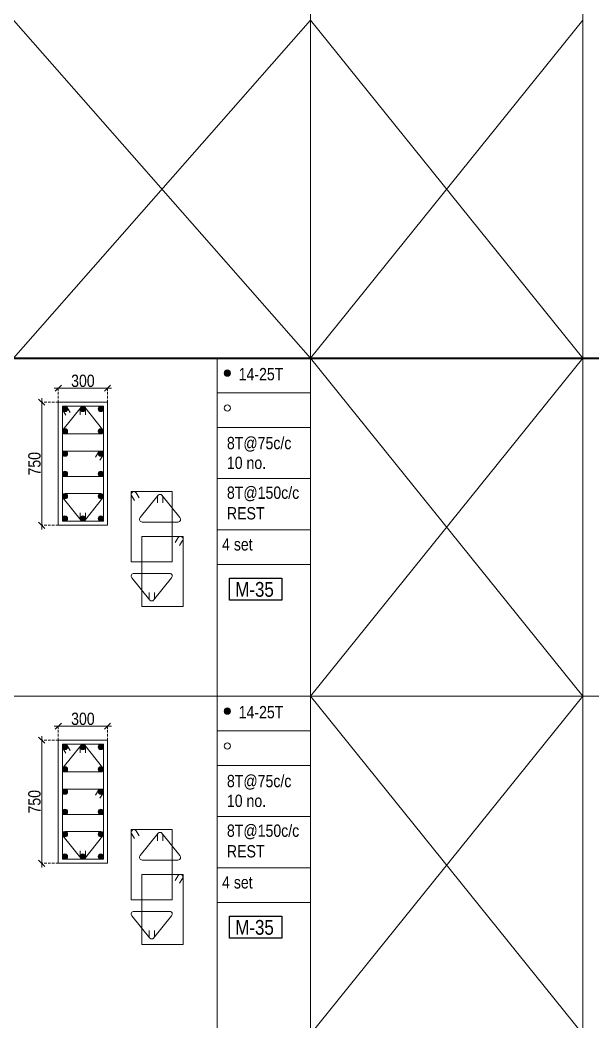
# Model space of a CAD drawing. Header units: millimetres. Extents: x 1112055 to 3390982, y -148532 to 766891.
# Drawn here: x 2626585 to 2640546, y 616757 to 641182 of the extents above; entities that cross this region are included whole.
import ezdxf
from ezdxf.enums import TextEntityAlignment as Align

# ---------------------------------------------------------------- set-up
doc = ezdxf.new("R2010")
doc.units = ezdxf.units.MM
doc.header["$PDMODE"] = 35
doc.header["$PDSIZE"] = -25
doc.linetypes.add('DASHED2', pattern=[0.375, 0.25, -0.125])
doc.linetypes.add('Hidden', pattern=[9.525, 6.35, -3.175])
for name, color, linetype, lineweight in [('B COL. SIZE DIM', 220, 'Continuous', 25), ('B COLSCH', 204, 'Continuous', 20), ('B COLUMN', 1, 'Hidden', 9), ('B STEEL', 34, 'Continuous', 15)]:
    doc.layers.add(name, color=color, linetype=linetype, lineweight=lineweight)
doc.layers.add('B TEXT', color=7, linetype='Continuous')
doc.styles.add('dim inside', font='romans.shx', dxfattribs={"width": 0.8, "height": 125})
doc.styles.add('SWINC', font='swissc.ttf')
doc.dimstyles.new('dim inside', dxfattribs={"dimtxt": 125, "dimasz": 100, "dimexe": 0, "dimexo": 0, "dimgap": 10, "dimtad": 0, "dimdec": 0, "dimzin": 0, "dimdsep": 46, "dimtxsty": 'dim inside', "dimblk": 'SMALL', "dimcen": 0.09, "dimadec": 0, "dimazin": 0, "dimtfac": 1, "dimtdec": 0, "dimtofl": 0, "dimtmove": 0, "dimatfit": 3, "dimfxl": 1, "dimtolj": 1, "dimtzin": 0, "dimarcsym": 2})

# ---------------------------------------------------------------- blocks, each defined once
blk = doc.blocks.new('_Oblique')
at = {"color": 0, "linetype": 'ByBlock', "lineweight": -2}
blk.add_line((-0.5, -0.5), (0.5, 0.5), dxfattribs=at)
blk = doc.blocks.new('*D5337')
at = {"layer": 'B COL. SIZE DIM', "color": 250, "lineweight": 9, "ltscale": 250, "transparency": 16777216}
blk.add_line((2627416, 623970), (2628816, 623970), dxfattribs=at)
at = {"layer": 'B COL. SIZE DIM', "color": 250, "linetype": 'DASHED2', "lineweight": 9, "ltscale": 250, "transparency": 16777216}
for p, q in [((2627516, 623625), (2627516, 623970)), ((2628716, 623625), (2628716, 623970))]:
    blk.add_line(p, q, dxfattribs=at)
at = {"layer": 'Defpoints', "color": 0, "lineweight": 40, "transparency": 16777216}
for p in [(2628716, 623970), (2627516, 623625), (2628716, 623625)]:
    blk.add_point(p, dxfattribs=at)
at = {"layer": 'B COL. SIZE DIM', "color": 250, "lineweight": 9, "transparency": 16777216, "xscale": 150, "yscale": 150, "zscale": 150, "rotation": 180}
blk.add_blockref('_Oblique', (2627516, 623970), dxfattribs=at)
at = {"layer": 'B COL. SIZE DIM', "color": 250, "lineweight": 9, "transparency": 16777216, "xscale": 150, "yscale": 150, "zscale": 150}
blk.add_blockref('_Oblique', (2628716, 623970), dxfattribs=at)
at = {"layer": 'B COL. SIZE DIM', "color": 6, "transparency": 16777216, "insert": (2628116, 624145), "char_height": 300, "attachment_point": 5, "style": 'SWINC'}
blk.add_mtext('\\A1;300', dxfattribs=at)
blk = doc.blocks.new('*D5338')
at = {"layer": 'B COL. SIZE DIM', "color": 250, "lineweight": 9, "ltscale": 250, "transparency": 16777216}
blk.add_line((2627112, 623725), (2627112, 620525), dxfattribs=at)
at = {"layer": 'B COL. SIZE DIM', "color": 250, "linetype": 'DASHED2', "lineweight": 9, "ltscale": 250, "transparency": 16777216}
for p, q in [((2627516, 623625), (2627112, 623625)), ((2627516, 620625), (2627112, 620625))]:
    blk.add_line(p, q, dxfattribs=at)
at = {"layer": 'Defpoints', "color": 0, "lineweight": 40, "transparency": 16777216}
for p in [(2627516, 623625), (2627112, 620625), (2627516, 620625)]:
    blk.add_point(p, dxfattribs=at)
at = {"layer": 'B COL. SIZE DIM', "color": 250, "lineweight": 9, "transparency": 16777216, "xscale": 150, "yscale": 150, "zscale": 150}
for p, rotation in [((2627112, 623625), 90), ((2627112, 620625), 270)]:
    blk.add_blockref('_Oblique', p, dxfattribs=dict(at, rotation=rotation))
at = {"layer": 'B COL. SIZE DIM', "color": 6, "transparency": 16777216, "insert": (2626937, 622125), "char_height": 300, "attachment_point": 5, "rotation": 90, "style": 'SWINC'}
blk.add_mtext('\\A1;750', dxfattribs=at)
blk = doc.blocks.new('*D5339')
at = {"layer": 'B COL. SIZE DIM', "color": 250, "lineweight": 9, "ltscale": 250, "transparency": 16777216}
blk.add_line((2627416, 632210), (2628816, 632210), dxfattribs=at)
at = {"layer": 'B COL. SIZE DIM', "color": 250, "linetype": 'DASHED2', "lineweight": 9, "ltscale": 250, "transparency": 16777216}
for p, q in [((2627516, 631865), (2627516, 632210)), ((2628716, 631865), (2628716, 632210))]:
    blk.add_line(p, q, dxfattribs=at)
at = {"layer": 'Defpoints', "color": 0, "lineweight": 40, "transparency": 16777216}
for p in [(2628716, 632210), (2627516, 631865), (2628716, 631865)]:
    blk.add_point(p, dxfattribs=at)
at = {"layer": 'B COL. SIZE DIM', "color": 250, "lineweight": 9, "transparency": 16777216, "xscale": 150, "yscale": 150, "zscale": 150, "rotation": 180}
blk.add_blockref('_Oblique', (2627516, 632210), dxfattribs=at)
at = {"layer": 'B COL. SIZE DIM', "color": 250, "lineweight": 9, "transparency": 16777216, "xscale": 150, "yscale": 150, "zscale": 150}
blk.add_blockref('_Oblique', (2628716, 632210), dxfattribs=at)
at = {"layer": 'B COL. SIZE DIM', "color": 6, "transparency": 16777216, "insert": (2628116, 632385), "char_height": 300, "attachment_point": 5, "style": 'SWINC'}
blk.add_mtext('\\A1;300', dxfattribs=at)
blk = doc.blocks.new('*D5340')
at = {"layer": 'B COL. SIZE DIM', "color": 250, "lineweight": 9, "ltscale": 250, "transparency": 16777216}
blk.add_line((2627112, 631965), (2627112, 628765), dxfattribs=at)
at = {"layer": 'B COL. SIZE DIM', "color": 250, "linetype": 'DASHED2', "lineweight": 9, "ltscale": 250, "transparency": 16777216}
for p, q in [((2627516, 631865), (2627112, 631865)), ((2627516, 628865), (2627112, 628865))]:
    blk.add_line(p, q, dxfattribs=at)
at = {"layer": 'Defpoints', "color": 0, "lineweight": 40, "transparency": 16777216}
for p in [(2627516, 631865), (2627112, 628865), (2627516, 628865)]:
    blk.add_point(p, dxfattribs=at)
at = {"layer": 'B COL. SIZE DIM', "color": 250, "lineweight": 9, "transparency": 16777216, "xscale": 150, "yscale": 150, "zscale": 150}
for p, rotation in [((2627112, 631865), 90), ((2627112, 628865), 270)]:
    blk.add_blockref('_Oblique', p, dxfattribs=dict(at, rotation=rotation))
at = {"layer": 'B COL. SIZE DIM', "color": 6, "transparency": 16777216, "insert": (2626937, 630365), "char_height": 300, "attachment_point": 5, "rotation": 90, "style": 'SWINC'}
blk.add_mtext('\\A1;750', dxfattribs=at)

msp = doc.modelspace()

# ---------------------------------------------------------------- hatches: boundary and pattern name
at = {"layer": 'B STEEL', "lineweight": 9, "ltscale": 0.5}
h = msp.add_hatch(color=34, dxfattribs=at)
edge = h.paths.add_edge_path()
edge.add_arc((2631634.4, 632574.2), 76.8, 0, 360)
h = msp.add_hatch(color=34, dxfattribs=at)
edge = h.paths.add_edge_path()
edge.add_arc((2627680.1, 631701), 64, 0, 360)
at = {"layer": 'B STEEL'}
h = msp.add_hatch(color=34, dxfattribs=at)
edge = h.paths.add_edge_path()
edge.add_arc((2628116.1, 631701), 64, 0, 360)
at = {"layer": 'B STEEL', "lineweight": 9, "ltscale": 0.5}
h = msp.add_hatch(color=34, dxfattribs=at)
edge = h.paths.add_edge_path()
edge.add_arc((2628552, 631701), 64, 180, 540, ccw=False)
at = {"layer": 'B STEEL'}
h = msp.add_hatch(color=34, dxfattribs=at)
edge = h.paths.add_edge_path()
edge.add_arc((2627680.1, 631155.7), 64, 0, 360)
h = msp.add_hatch(color=34, dxfattribs=at)
edge = h.paths.add_edge_path()
edge.add_arc((2628552, 631155.7), 64, 0, 360)
h = msp.add_hatch(color=34, dxfattribs=at)
edge = h.paths.add_edge_path()
edge.add_arc((2627680.1, 630610.4), 64, 0, 360)
h = msp.add_hatch(color=34, dxfattribs=at)
edge = h.paths.add_edge_path()
edge.add_arc((2628552, 630610.4), 64, 0, 360)
h = msp.add_hatch(color=34, dxfattribs=at)
edge = h.paths.add_edge_path()
edge.add_arc((2627680.1, 630119.7), 64, 0, 360)
h = msp.add_hatch(color=34, dxfattribs=at)
edge = h.paths.add_edge_path()
edge.add_arc((2628552, 630119.7), 64, 0, 360)
h = msp.add_hatch(color=34, dxfattribs=at)
edge = h.paths.add_edge_path()
edge.add_arc((2627680.1, 629574.4), 64, 0, 360)
h = msp.add_hatch(color=34, dxfattribs=at)
edge = h.paths.add_edge_path()
edge.add_arc((2628552, 629574.4), 64, 0, 360)
at = {"layer": 'B STEEL', "lineweight": 9, "ltscale": 0.5}
h = msp.add_hatch(color=34, dxfattribs=at)
edge = h.paths.add_edge_path()
edge.add_arc((2627680.1, 629029.1), 64, 0, 360, ccw=False)
at = {"layer": 'B STEEL'}
h = msp.add_hatch(color=34, dxfattribs=at)
edge = h.paths.add_edge_path()
edge.add_arc((2628116.1, 629029.1), 64, 0, 360)
at = {"layer": 'B STEEL', "lineweight": 9, "ltscale": 0.5}
h = msp.add_hatch(color=34, dxfattribs=at)
edge = h.paths.add_edge_path()
edge.add_arc((2628552, 629029.1), 64, -180, 180)
h = msp.add_hatch(color=34, dxfattribs=at)
edge = h.paths.add_edge_path()
edge.add_arc((2631634.4, 624334.4), 76.8, 0, 360)
h = msp.add_hatch(color=34, dxfattribs=at)
edge = h.paths.add_edge_path()
edge.add_arc((2627680.1, 623461.2), 64, 0, 360)
at = {"layer": 'B STEEL'}
h = msp.add_hatch(color=34, dxfattribs=at)
edge = h.paths.add_edge_path()
edge.add_arc((2628116.1, 623461.2), 64, 0, 360)
at = {"layer": 'B STEEL', "lineweight": 9, "ltscale": 0.5}
h = msp.add_hatch(color=34, dxfattribs=at)
edge = h.paths.add_edge_path()
edge.add_arc((2628552, 623461.2), 64, 180, 540, ccw=False)
at = {"layer": 'B STEEL'}
h = msp.add_hatch(color=34, dxfattribs=at)
edge = h.paths.add_edge_path()
edge.add_arc((2627680.1, 622915.9), 64, 0, 360)
h = msp.add_hatch(color=34, dxfattribs=at)
edge = h.paths.add_edge_path()
edge.add_arc((2628552, 622915.9), 64, 0, 360)
h = msp.add_hatch(color=34, dxfattribs=at)
edge = h.paths.add_edge_path()
edge.add_arc((2627680.1, 622370.5), 64, 0, 360)
h = msp.add_hatch(color=34, dxfattribs=at)
edge = h.paths.add_edge_path()
edge.add_arc((2628552, 622370.5), 64, 0, 360)
h = msp.add_hatch(color=34, dxfattribs=at)
edge = h.paths.add_edge_path()
edge.add_arc((2627680.1, 621879.9), 64, 0, 360)
h = msp.add_hatch(color=34, dxfattribs=at)
edge = h.paths.add_edge_path()
edge.add_arc((2628552, 621879.9), 64, 0, 360)
h = msp.add_hatch(color=34, dxfattribs=at)
edge = h.paths.add_edge_path()
edge.add_arc((2627680.1, 621334.6), 64, 0, 360)
h = msp.add_hatch(color=34, dxfattribs=at)
edge = h.paths.add_edge_path()
edge.add_arc((2628552, 621334.6), 64, 0, 360)
at = {"layer": 'B STEEL', "lineweight": 9, "ltscale": 0.5}
h = msp.add_hatch(color=34, dxfattribs=at)
edge = h.paths.add_edge_path()
edge.add_arc((2627680.1, 620789.2), 64, 0, 360, ccw=False)
at = {"layer": 'B STEEL'}
h = msp.add_hatch(color=34, dxfattribs=at)
edge = h.paths.add_edge_path()
edge.add_arc((2628116.1, 620789.2), 64, 0, 360)
at = {"layer": 'B STEEL', "lineweight": 9, "ltscale": 0.5}
h = msp.add_hatch(color=34, dxfattribs=at)
edge = h.paths.add_edge_path()
edge.add_arc((2628552, 620789.2), 64, -180, 180)

# ---------------------------------------------------------------- linework, layer by layer
at = {"color": 1, "lineweight": 40}
msp.add_line((2487307.1, 632942.5), (2815548.4, 632942.5), dxfattribs=at)
at = {"layer": 'B COLSCH', "color": 250, "lineweight": 0}
for p, q in [((2633662.5, 649422.2), (2633662.5, 574628.3)), ((2640300.2, 649422.2), (2640300.2, 574628.3)), ((2626429, 632942.5), (2633662.5, 641182.4)), ((2633662.5, 632942.5), (2626429, 641182.4)), ((2633662.5, 632942.5), (2640300.2, 641182.4)), ((2640300.2, 632942.5), (2633662.5, 641182.4)), ((2487307.1, 632942.5), (2667535.6, 632942.5)), ((2631388.2, 632942.5), (2631388.2, 583503.5)), ((2631388.2, 632097.5), (2633662.5, 632097.5)), ((2631388.2, 631252.5), (2633662.5, 631252.5)), ((2631388.2, 630002.8), (2633662.5, 630002.8)), ((2631388.2, 628753), (2633662.5, 628753)), ((2631388.2, 627908), (2633662.5, 627908)), ((2487307.1, 624702.7), (2667535.6, 624702.7)), ((2631388.2, 623857.7), (2633662.5, 623857.7)), ((2631388.2, 623012.7), (2633662.5, 623012.7)), ((2631388.2, 621762.9), (2633662.5, 621762.9)), ((2631388.2, 620513.1), (2633662.5, 620513.1)), ((2631388.2, 619668.2), (2633662.5, 619668.2))]:
    msp.add_line(p, q, dxfattribs=at)
for points in [[(2640300.2, 599983.1), (2633662.5, 608223), (2640300.2, 616462.8), (2633662.5, 624702.7), (2640300.2, 632942.5)], [(2633662.5, 599983.1), (2640300.2, 608223), (2633662.5, 616462.8), (2640300.2, 624702.7), (2633662.5, 632942.5)]]:
    msp.add_lwpolyline(points, dxfattribs=at)
at = {"layer": 'B COLUMN', "color": 1, "linetype": 'ByBlock', "lineweight": 20}
for points in [[(2627516.1, 628865.1), (2628716.1, 628865.1), (2628716.1, 631865.1), (2627516.1, 631865.1)], [(2627516.1, 620625.2), (2628716.1, 620625.2), (2628716.1, 623625.2), (2627516.1, 623625.2)]]:
    msp.add_lwpolyline(points, close=True, dxfattribs=at)
at = {"layer": 'B STEEL', "color": 34, "lineweight": 9, "ltscale": 0.5}
for points in [[(2627616.1, 630055.7), (2628616.1, 630055.7), (2628616.1, 631765.1), (2627616.1, 631765.1)], [(2627616.1, 630674.4), (2628616.1, 630674.4), (2628616.1, 628965.1), (2627616.1, 628965.1)], [(2629293.4, 627976.6), (2630293.4, 627976.6), (2630293.4, 629686), (2629293.4, 629686)], [(2629556, 628595.3), (2630556, 628595.3), (2630556, 626886), (2629556, 626886)], [(2627616.1, 621815.9), (2628616.1, 621815.9), (2628616.1, 623525.2), (2627616.1, 623525.2)], [(2627616.1, 622434.6), (2628616.1, 622434.6), (2628616.1, 620725.2), (2627616.1, 620725.2)], [(2629293.4, 619736.8), (2630293.4, 619736.8), (2630293.4, 621446.1), (2629293.4, 621446.1)], [(2629556, 620355.5), (2630556, 620355.5), (2630556, 618646.1), (2629556, 618646.1)]]:
    msp.add_lwpolyline(points, close=True, dxfattribs=at)
for points in [[(2627700.3, 631546), (2627625.6, 631667.5, -1), (2627734.6, 631734.6), (2627809.4, 631613.1)], [(2628180.1, 631558.4), (2628180.1, 631701, 1), (2628052, 631701), (2628052, 631558.4)], [(2628531.8, 630455.3), (2628606.6, 630576.8, 1), (2628497.5, 630643.9), (2628422.8, 630522.5)], [(2629377.7, 629466.9), (2629302.9, 629588.4, -1), (2629411.9, 629655.5), (2629486.7, 629534)], [(2630060.6, 629410), (2630060.6, 629552.7, 1), (2629932.5, 629552.7), (2629932.5, 629410)], [(2628180.1, 629171.7), (2628180.1, 629029.1, -1), (2628052, 629029.1), (2628052, 629171.7)], [(2630471.8, 628376.3), (2630546.5, 628497.8, 1), (2630437.5, 628564.9), (2630362.7, 628443.4)], [(2629857.4, 627226.2), (2629857.4, 627083.6, -1), (2629729.4, 627083.6), (2629729.4, 627226.2)], [(2627700.3, 623306.2), (2627625.6, 623427.6, -1), (2627734.6, 623494.7), (2627809.4, 623373.3)], [(2628180.1, 623318.5), (2628180.1, 623461.2, 1), (2628052, 623461.2), (2628052, 623318.5)], [(2628531.8, 622215.5), (2628606.6, 622337, 1), (2628497.5, 622404.1), (2628422.8, 622282.6)], [(2629377.7, 621227.1), (2629302.9, 621348.6, -1), (2629411.9, 621415.7), (2629486.7, 621294.2)], [(2630060.6, 621170.2), (2630060.6, 621312.8, 1), (2629932.5, 621312.8), (2629932.5, 621170.2)], [(2628180.1, 620931.9), (2628180.1, 620789.2, -1), (2628052, 620789.2), (2628052, 620931.9)], [(2630471.8, 620136.4), (2630546.5, 620257.9, 1), (2630437.5, 620325), (2630362.7, 620203.5)], [(2629857.4, 618986.4), (2629857.4, 618843.7, -1), (2629729.4, 618843.7), (2629729.4, 618986.4)]]:
    msp.add_lwpolyline(points, format="xyb", dxfattribs=at)
for points in [[(2628161.3, 631746.4), (2628597.3, 631201, -0.6687154), (2628552, 631091.7), (2627680.1, 631091.7, -0.6687154), (2627634.9, 631201), (2628070.9, 631746.4, -0.4133445)], [(2628161.3, 628983.7), (2628597.3, 629529.1, 0.6687154), (2628552, 629638.4), (2627680.1, 629638.4, 0.6687154), (2627634.9, 629529.1), (2628070.9, 628983.7, 0.4133445)], [(2630041.8, 629598), (2630477.7, 629052.7, -0.6687154), (2630432.5, 628943.3), (2629560.6, 628943.3, -0.6687154), (2629515.4, 629052.7), (2629951.4, 629598, -0.4133445)], [(2629838.6, 627038.2), (2630274.6, 627583.6, 0.6687154), (2630229.4, 627692.9), (2629357.4, 627692.9, 0.6687154), (2629312.2, 627583.6), (2629748.2, 627038.2, 0.4133445)], [(2628161.3, 623506.5), (2628597.3, 622961.2, -0.6687154), (2628552, 622851.8), (2627680.1, 622851.8, -0.6687154), (2627634.9, 622961.2), (2628070.9, 623506.5, -0.4133445)], [(2628161.3, 620743.9), (2628597.3, 621289.2, 0.6687154), (2628552, 621398.6), (2627680.1, 621398.6, 0.6687154), (2627634.9, 621289.2), (2628070.9, 620743.9, 0.4133445)], [(2630041.8, 621358.2), (2630477.7, 620812.8, -0.6687154), (2630432.5, 620703.5), (2629560.6, 620703.5, -0.6687154), (2629515.4, 620812.8), (2629951.4, 621358.2, -0.4133445)], [(2629838.6, 618798.4), (2630274.6, 619343.7, 0.6687154), (2630229.4, 619453.1), (2629357.4, 619453.1, 0.6687154), (2629312.2, 619343.7), (2629748.2, 618798.4, 0.4133445)]]:
    msp.add_lwpolyline(points, format="xyb", close=True, dxfattribs=at)
for centre, radius in [((2631634.4, 632574.2), 76.8), ((2627680.1, 631701), 64), ((2628116.1, 631701), 64), ((2628552, 631701), 64), ((2631634.4, 631723.9), 76.8), ((2627680.1, 631155.7), 64), ((2628552, 631155.7), 64), ((2627680.1, 630610.4), 64), ((2628552, 630610.4), 64), ((2627680.1, 630119.7), 64), ((2628552, 630119.7), 64), ((2627680.1, 629574.4), 64), ((2628552, 629574.4), 64), ((2627680.1, 629029.1), 64), ((2628116.1, 629029.1), 64), ((2628552, 629029.1), 64), ((2631634.4, 624334.4), 76.8), ((2627680.1, 623461.2), 64), ((2628116.1, 623461.2), 64), ((2628552, 623461.2), 64), ((2631634.4, 623484.1), 76.8), ((2627680.1, 622915.9), 64), ((2628552, 622915.9), 64), ((2627680.1, 622370.5), 64), ((2628552, 622370.5), 64), ((2627680.1, 621879.9), 64), ((2628552, 621879.9), 64), ((2627680.1, 621334.6), 64), ((2628552, 621334.6), 64), ((2627680.1, 620789.2), 64), ((2628116.1, 620789.2), 64), ((2628552, 620789.2), 64)]:
    msp.add_circle(centre, radius, dxfattribs=at)
at = {"layer": 'B TEXT', "color": 1}
for points in [[(2631691.8, 627579), (2632966.4, 627579), (2632966.4, 627041), (2631691.8, 627041)], [(2631691.8, 619339.1), (2632966.4, 619339.1), (2632966.4, 618801.1), (2631691.8, 618801.1)]]:
    msp.add_lwpolyline(points, close=True, dxfattribs=at)

# ---------------------------------------------------------------- texts
at = {"layer": 'B TEXT', "style": 'SWINC'}
for s, p in [('14-25T', (2631912.9, 632399.7)), ('8T@75c/c', (2631626, 630719.8)), ('10 no.', (2631626, 630238)), ('8T@150c/c', (2631626, 629509.9)), ('REST', (2631626, 629007.5)), ('4 set', (2631507.7, 628250.5)), ('14-25T', (2631912.9, 624159.8)), ('8T@75c/c', (2631626, 622480)), ('10 no.', (2631626, 621998.2)), ('8T@150c/c', (2631626, 621270.1)), ('REST', (2631626, 620767.7)), ('4 set', (2631507.7, 620010.7))]:
    msp.add_text(s, height=300, dxfattribs=at).set_placement(p)
at = {"layer": 'B TEXT', "color": 1, "style": 'SWINC'}
for p in [(2631829.2, 627014.4), (2631829.2, 618774.6)]:
    msp.add_text('M-35', height=360, dxfattribs=at).set_placement(p, align=Align.BOTTOM_LEFT)

# ---------------------------------------------------------------- dimensions: what is measured, and where the dimension line sits
at = {"layer": 'B COL. SIZE DIM', "color": 250, "ltscale": 250}
for base, p1, p2, picture, middle in [((2628716.1, 632210), (2627516.1, 631865.1), (2628716.1, 631865.1), '*D5339', (2628116.1, 632385)), ((2628716.1, 623970.2), (2627516.1, 623625.2), (2628716.1, 623625.2), '*D5337', (2628116.1, 624145.2))]:
    dim = msp.add_linear_dim(base=base, p1=p1, p2=p2, dimstyle='dim inside', override={"dimtxt": 300, "dimasz": 150, "dimgap": 25, "dimtad": 3, "dimlfac": 0.25, "dimtxsty": 'SWINC', "dimblk1": 'Oblique', "dimblk2": 'Oblique', "dimsah": 1, "dimdle": 100, "dimclrd": 250, "dimclre": 250, "dimclrt": 6, "dimfxl": 1000, "dimlwd": 9, "dimlwe": 9}, dxfattribs=at)
    dim.commit()
    dim.dimension.update_dxf_attribs({"geometry": picture, "text_midpoint": middle})
for base, p1, p2, picture, middle in [((2627112.2, 628865.1), (2627516.1, 631865.1), (2627516.1, 628865.1), '*D5340', (2626937.2, 630365.1)), ((2627112.2, 620625.2), (2627516.1, 623625.2), (2627516.1, 620625.2), '*D5338', (2626937.2, 622125.2))]:
    dim = msp.add_linear_dim(base=base, p1=p1, p2=p2, angle=90, dimstyle='dim inside', override={"dimtxt": 300, "dimasz": 150, "dimgap": 25, "dimtad": 3, "dimlfac": 0.25, "dimtxsty": 'SWINC', "dimblk1": 'Oblique', "dimblk2": 'Oblique', "dimsah": 1, "dimdle": 100, "dimclrd": 250, "dimclre": 250, "dimclrt": 6, "dimfxl": 1000, "dimlwd": 9, "dimlwe": 9}, dxfattribs=at)
    dim.commit()
    dim.dimension.update_dxf_attribs({"geometry": picture, "text_midpoint": middle})

doc.saveas('drawing.dxf')
